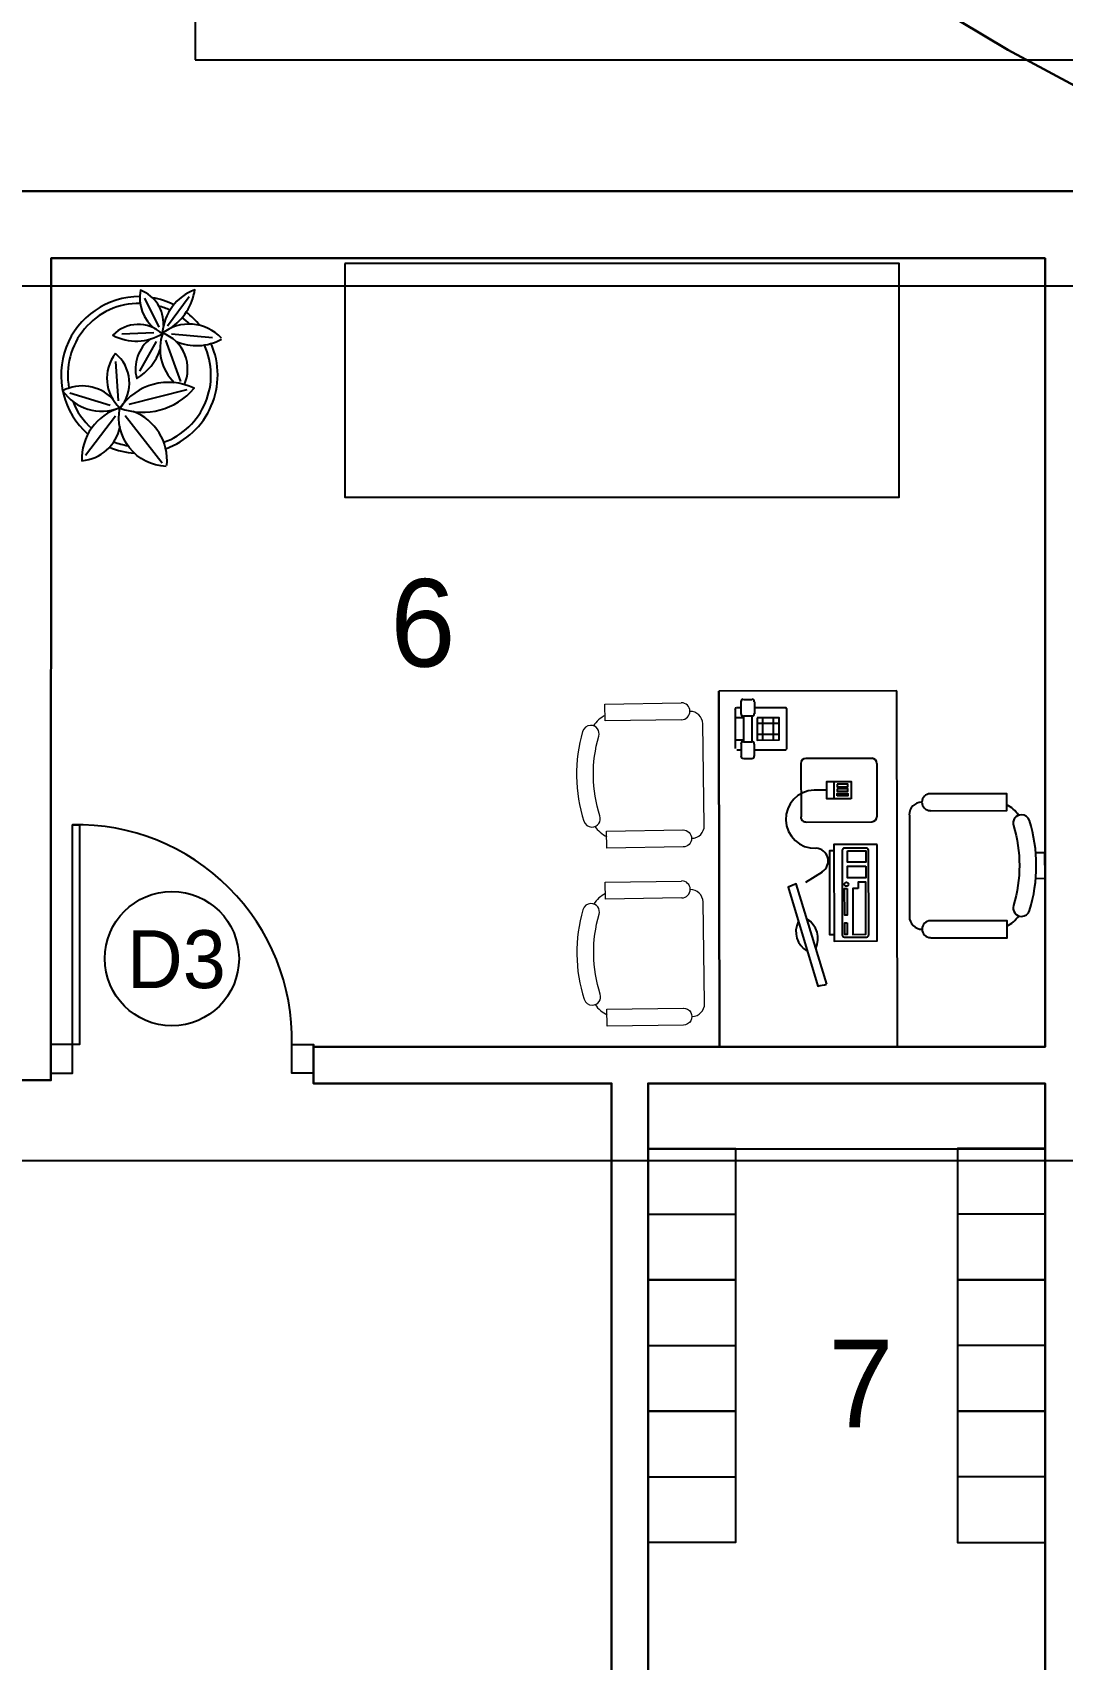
# Model space of a CAD drawing. Header units: millimetres. Extents: x 173236 to 801264, y -94969 to 615039.
# Drawn here: x 639729 to 643259, y 201001 to 206577 of the extents above; entities that cross this region are included whole.
import ezdxf
from ezdxf.enums import TextEntityAlignment as Align

# ---------------------------------------------------------------- set-up
doc = ezdxf.new("R2010")
doc.units = ezdxf.units.MM
doc.header["$MEASUREMENT"] = 0
doc.linetypes.add('DASHED', pattern=[0.75, 0.5, -0.25])
doc.layers.add('00-Def-points', color=7, linetype='Continuous', plot=False)
doc.layers.add('Boundary', color=6, linetype='Continuous', lineweight=30)
doc.layers.add('VOX-A-WALL-SECT', color=1, linetype='Continuous', lineweight=30)
for name, color, linetype in [('VOX-A-ANNO-DIMS', 160, 'Continuous'), ('VOX-A-ANNO-DRTAG', 183, 'Continuous'), ('VOX-A-ANNO-GRID-LINE', 254, 'Continuous'), ('VOX-A-ANNO-TEXT', 30, 'Continuous'), ('VOX-A-DOOR', 3, 'Continuous'), ('VOX-A-ELEV-1-NEAR', 130, 'Continuous'), ('VOX-A-FLOOR-HIDD', 9, 'Continuous'), ('VOX-A-FURN-LAYOUT', 93, 'Continuous')]:
    doc.layers.add(name, color=color, linetype=linetype)
doc.styles.add('2 mm Rotis Annotative', font='', dxfattribs={"height": 2})
doc.styles.add('3 mm Rotis Annotative', font='', dxfattribs={"height": 3})
doc.styles.get('2 mm Rotis Annotative').set_extended_font_data('Rotis Sans Serif')
doc.styles.get('3 mm Rotis Annotative').set_extended_font_data('Rotis Sans Serif')

# ---------------------------------------------------------------- blocks, each defined once
blk = doc.blocks.new('dd')
at = {"layer": 'VOX-A-ANNO-GRID-LINE', "transparency": 33554610}
for p, q in [((725773.9, 159771.3), (698032.9, 159771.3)), ((725680.4, 156772.6), (697939.5, 156772.6))]:
    blk.add_line(p, q, dxfattribs=at)
blk = doc.blocks.new('*U359')
blk.add_wipeout([(0, -125), (-915, -125), (-915, 25), (0, 25)])
at = {"layer": 'VOX-A-DOOR'}
for points in [[(-915, 0), (-840, 0), (-840, -100), (-915, -100)], [(0, 0), (-75, 0), (-75, -100), (0, -100)], [(-75, -100), (-75, -865), (-100, -865), (-100, -100)]]:
    blk.add_lwpolyline(points, close=True, dxfattribs=at)
blk.add_arc((-90.7, -115.7), 749.5, 178.8015, 271.1985, dxfattribs=at)
at = {"layer": 'VOX-A-WALL-SECT'}
for p, q in [((-915, -100), (-915, 0)), ((0, -100), (0, 0))]:
    blk.add_line(p, q, dxfattribs=at)
blk = doc.blocks.new('GF PLAN')
at = {"layer": 'VOX-A-FLOOR-HIDD', "linetype": 'DASHED'}
blk.add_lwpolyline([(750811.3, 176805.1), (750812.1, 186760.5), (755225.9, 186756.2), (755225.9, 185085.8), (758914.5, 185085.8), (758914.5, 184590.6)], dxfattribs=at)
at = {"layer": 'VOX-A-WALL-SECT'}
blk.add_lwpolyline([(758139.5, 181578), (756778.7, 181578)], dxfattribs=at)
at = {"xscale": 0.9836065496331988, "yscale": 0.9836065496331988, "zscale": 0.9836065496331988, "rotation": 180.0000000000281}
blk.add_blockref('*U359', (754731.4, 181613.3), dxfattribs=at)
at = {"layer": 'VOX-A-ANNO-DIMS'}
blk.add_line((754731, 182018.4), (754731.9, 182018.4), dxfattribs=at)
at = {"layer": 'VOX-A-WALL-SECT'}
blk.add_lwpolyline([(756653.7, 179364.5), (756653.7, 181578), (755631.4, 181578), (755631.4, 181703), (758139.5, 181703), (758139.5, 184405.8), (754732.1, 184405.8), (754731.4, 181588.7), (754606.4, 181588.7), (754607.1, 184405.8), (753962.5, 184405.8), (753963.2, 184635.8), (758264.5, 184635.8), (758264.5, 179364.5), (758139.5, 179364.5), (758139.5, 181578), (756778.7, 181578), (756778.7, 179364.5)], close=True, dxfattribs=at)
blk = doc.blocks.new('VOX-A-DOOR-TAG')
at = {"layer": 'VOX-A-ANNO-DRTAG'}
blk.add_circle((0, 0), 2.3, dxfattribs=at)
at = {"style": '2 mm Rotis Annotative', "flags": 1}
blk.add_attdef('DOORDIMENSION', (-9.696, -3.017), '', height=1.984, dxfattribs=at)
at = {"layer": 'VOX-A-ANNO-DRTAG', "style": '2 mm Rotis Annotative'}
blk.add_attdef('D1', text='', height=1.984, dxfattribs=at).set_placement((0.152, -0.017), align=Align.MIDDLE)
blk = doc.blocks.new('GF DOOR & WINDOW')
at = {"xscale": 100, "yscale": 100, "zscale": 100}
blk.add_blockref('VOX-A-DOOR-TAG', (755146.4, 182005.4), dxfattribs=at).add_auto_attribs({'D1': 'D3'})
blk = doc.blocks.new('2 pair shoes')
at = {"layer": 'VOX-A-FURN-LAYOUT', "lineweight": -3}
blk.add_line((1481206.6, 26377.9), (1481506.6, 26377.9), dxfattribs=at)
blk.add_lwpolyline([(1481206.6, 26602.9), (1481506.6, 26602.9), (1481506.6, 26152.9), (1481206.6, 26152.9)], close=True, dxfattribs=at)
blk = doc.blocks.new('table')
at = {"layer": 'VOX-A-FURN-LAYOUT', "lineweight": -3}
for p, q in [((1477843.7, 28804.1), (1477234.1, 28802.9)), ((1477235.6, 28025.1), (1477234.1, 28802.9)), ((1477234.1, 28802.9), (1477235.6, 28025.1)), ((1477846, 27585.3), (1477843.7, 28804.1)), ((1477236.1, 27740.7), (1477235.6, 28025.1)), ((1477235.6, 28025.1), (1477236.1, 27740.7)), ((1477236.4, 27585.3), (1477236.1, 27740.7)), ((1477236.1, 27740.7), (1477236.4, 27585.3))]:
    blk.add_line(p, q, dxfattribs=at)
for points in [[(1477318.7, 28774.8), (1477347.4, 28774.8)], [(1477289.6, 28739.8), (1477289.9, 28606.5)], [(1477310, 28745.6), (1477295.4, 28745.6)], [(1477310.1, 28725.2), (1477310, 28766)], [(1477356.2, 28766.1), (1477356.3, 28725.3)], [(1477463.7, 28745.9), (1477356.2, 28745.7)], [(1477466.8, 28603.9), (1477466.6, 28743)], [(1477318.8, 28711.1), (1477289.7, 28711)], [(1477440.9, 28692.1), (1477365.1, 28692)], [(1477384.3, 28635.4), (1477384.2, 28711.2)], [(1477421.8, 28635.5), (1477421.7, 28711.3)], [(1477319, 28635.3), (1477289.8, 28635.2)], [(1477310.3, 28621.1), (1477310.3, 28580.3)], [(1477356.5, 28580.4), (1477356.5, 28621.2)], [(1477440.9, 28654.7), (1477365.2, 28654.5)], [(1477310.3, 28600.7), (1477295.7, 28600.7)], [(1477319.1, 28571.6), (1477347.8, 28571.6)], [(1477463.9, 28601), (1477356.5, 28600.8)], [(1477515.2, 28554.5), (1477515.6, 28371.7)], [(1477759.2, 28572.4), (1477532.7, 28572)], [(1477776.7, 28372.1), (1477776.6, 28386.7), (1477776.3, 28554.9)], [(1477604.5, 28463.4), (1477561.2, 28463.4)], [(1477629.6, 28433.5), (1477629.4, 28493)], [(1477959.8, 28392.9), (1478221.3, 28393.4), (1478221.2, 28451.2), (1477959.7, 28450.8)], [(1477533.1, 28354.2), (1477759.6, 28354.6)], [(1477887.4, 28378.2), (1477888, 28029.7)], [(1478271.7, 28378.9), (1478271.7, 28378.9)], [(1477628.6, 28255.7), (1477612.8, 28255.7), (1477613.3, 27968.4), (1477629.2, 27968.4)], [(1477657.9, 27966.4), (1477657.4, 28257.4)], [(1477740.6, 28264.6), (1477664.4, 28264.5)], [(1477747.8, 27966.5), (1477747.3, 28257.6)], [(1478321.3, 28161.2), (1478352.1, 28161.3), (1478351.9, 28248.3), (1478321.1, 28248.2)], [(1477532.6, 28148.5), (1477589.2, 28183.6)], [(1477960.6, 27957.3), (1478222.1, 27957.8), (1478222, 28016.1), (1477960.5, 28015.6)], [(1477665, 27959.7), (1477741.2, 27959.8)]]:
    blk.add_lwpolyline(points, dxfattribs=at)
at = {"layer": 'VOX-A-FURN-LAYOUT', "lineweight": 5}
for points in [[(1477105, 28704.6), (1476843.8, 28701), (1476842.6, 28758.8), (1477104.3, 28762.7)], [(1477177.6, 28691.4), (1477182.4, 28342.8)], [(1477106.1, 28094.1), (1476844.9, 28090.4), (1476843.8, 28148.2), (1477105.4, 28152.1)], [(1477178.7, 28080.8), (1477183.5, 27732.3)]]:
    blk.add_lwpolyline(points, dxfattribs=at)
for points in [[(1476822.4, 28648.4, 0.50462), (1476794.1, 28685.6, 0.329239), (1476767.1, 28664.4, 0.150394), (1476771.1, 28357.2, 0.329239), (1476799.1, 28337.1, 0.50462), (1476826.3, 28375, -0.150394), (1476822.4, 28648.4)], [(1477111.2, 28327, -1), (1477111.4, 28269.1), (1476849.7, 28265.1), (1476849, 28323.2), (1477110, 28327.3)], [(1476823.5, 28037.9, 0.50462), (1476795.3, 28075, 0.329239), (1476768.2, 28053.8, 0.150394), (1476772.2, 27746.6, 0.329239), (1476800.2, 27726.5, 0.50462), (1476827.4, 27764.4, -0.150394), (1476823.5, 28037.9)], [(1477112.4, 27716.4, -1), (1477112.5, 27658.5), (1476850.8, 27654.6), (1476850.2, 27712.6), (1477111.1, 27716.7)]]:
    blk.add_lwpolyline(points, format="xyb", dxfattribs=at)
at = {"layer": 'VOX-A-FURN-LAYOUT', "lineweight": -3}
for points in [[(1477347.6, 28717), (1477318.8, 28716.9), (1477319, 28629.5), (1477347.7, 28629.5)], [(1477365.1, 28711.2), (1477365.2, 28635.4), (1477441, 28635.5), (1477440.8, 28711.3)], [(1477687.4, 28433.6), (1477604.6, 28433.5), (1477604.5, 28493), (1477687.3, 28493.1)], [(1477639.5, 28483.5), (1477639.5, 28475.2), (1477676.1, 28475.2), (1477676.1, 28483.6)], [(1477639.5, 28468.1), (1477639.5, 28460.2), (1477676.1, 28460.2), (1477676.1, 28468.1)], [(1477639.5, 28443.5), (1477639.5, 28451.8), (1477676.2, 28451.9), (1477676.2, 28443.6)], [(1477776.4, 28277.6), (1477628.6, 28277.3), (1477629.2, 27946.3), (1477777, 27946.6)], [(1477675.3, 28255.8), (1477737.7, 28255.9), (1477737.8, 28216.8), (1477675.3, 28216.6)], [(1477737.8, 28202.6), (1477737.9, 28163.5), (1477675.4, 28163.3), (1477675.4, 28202.5)], [(1477673.8, 28126.7), (1477674, 28034.7), (1477665.3, 28034.7), (1477665.1, 28126.7)], [(1477711.3, 28126.8), (1477693, 28126.7), (1477693.3, 27969.3), (1477738.3, 27969.4), (1477737.9, 28148.5), (1477711.3, 28148.4)], [(1477674.1, 28008.4), (1477674.1, 27969.3), (1477665.4, 27969.3), (1477665.3, 28008.4)]]:
    blk.add_lwpolyline(points, close=True, dxfattribs=at)
for points in [[(1478243.6, 28342, -0.150394), (1478243.8, 28068.4, 0.50462), (1478271.5, 28031, 0.329239), (1478299.1, 28051.5, 0.150394), (1478298.9, 28359.1, 0.329239), (1478270.9, 28379.1, 0.50462), (1478243.6, 28342)], [(1477604.1, 27798.9), (1477499.3, 28142.6), (1477471.1, 28131.3), (1477573.3, 27792.1, 0.002419), (1477603.1, 27798.2)]]:
    blk.add_lwpolyline(points, format="xyb", dxfattribs=at)
blk.add_circle((1477671.3, 28140.9), 6.87, dxfattribs=at)
for centre, radius, start, end in [((1477317.8, 28766.5), 8.54, 90.1155, 180.1155), ((1477346.6, 28766.6), 8.54, 0.1155, 90.1155), ((1477294.6, 28740.2), 5.62, 90.1155, 180.1155), ((1477317.9, 28725.7), 8.54, 180.1155, 270.1155), ((1477346.6, 28725.7), 8.54, 270.1155, 0.1155), ((1477462.8, 28743.4), 2.71, 0.1155, 90.1155), ((1477318.1, 28621.6), 8.54, 90.1155, 180.1155), ((1477346.8, 28621.6), 8.54, 0.1155, 90.1155), ((1477318.2, 28580.8), 8.54, 180.1155, 270.1155), ((1477346.9, 28580.8), 8.54, 270.1155, 0.1155), ((1477463, 28604.4), 2.71, 270.1155, 0.1155), ((1477531.8, 28554.9), 17.3, 90.1155, 180.1155), ((1477758.4, 28555.4), 17.3, 0.1155, 90.1155), ((1477563.4, 28363.9), 99.8, 91.8404, 271.8404), ((1477958.9, 28422.5), 28.9, 90.1155, 270.1155), ((1477929.8, 28378.7), 43.5, 90.1155, 180.1155), ((1478176.9, 28321.3), 101.4, 33.8106, 64.7371), ((1477532.2, 28372.1), 17.3, 180.1155, 270.1155), ((1477758.7, 28372.6), 17.3, 270.1155, 0.1155), ((1477565.3, 28221), 43.5, 301.844, 86.8196), ((1477663.6, 28257.9), 6.87, 90.1155, 180.1155), ((1477739.8, 28258), 6.87, 0.1155, 90.1155), ((1477575.8, 27978.7), 77.7, 154.0834, 239.601), ((1477496.3, 27954.4), 77.7, 334.1933, 59.7054), ((1477930.5, 28030.2), 43.5, 180.1155, 270.1155), ((1477959.7, 27986.9), 28.9, 90.1155, 270.1155), ((1478177.3, 28088.9), 101.4, 295.4884, 326.415), ((1477664.1, 27966.8), 6.87, 180.1155, 270.1155), ((1477740.3, 27966.9), 6.87, 270.1155, 0.1155)]:
    blk.add_arc(centre, radius, start, end, dxfattribs=at)
at = {"layer": 'VOX-A-FURN-LAYOUT', "lineweight": 5}
for centre, radius, start, end in [((1476889.3, 28628.7), 101.5, 116.1916, 147.1181), ((1477105.7, 28733.8), 29, 270.8132, 90.8132), ((1477135.2, 28690.1), 43.4, 0.8132, 90.8132), ((1476892.5, 28396.7), 101.5, 214.5083, 245.4348), ((1477140.5, 28341.9), 43.4, 270.8132, 0.8132), ((1476890.4, 28018.1), 101.5, 116.1916, 147.1181), ((1477106.8, 28123.3), 29, 270.8132, 90.8132), ((1477136.4, 28079.6), 43.4, 0.8132, 90.8132), ((1476893.6, 27786.1), 101.5, 214.5083, 245.4348), ((1477141.6, 27731.3), 43.4, 270.8132, 0.8132)]:
    blk.add_arc(centre, radius, start, end, dxfattribs=at)
blk = doc.blocks.new('PLANTER')
at = {"layer": 'VOX-A-FURN-LAYOUT'}
for points in [[(1472395.3, 26037.7, 0.32142), (1472317, 26158.4, 0.288488), (1472366.1, 26026.5)], [(1472418.1, 26027.4, 0.205074), (1472502.9, 26160.5, 0.287294), (1472391.1, 26012.2)], [(1472390.4, 26009.3, 0.405675), (1472221.3, 26004.5, 0.269705), (1472392.7, 26010.4)], [(1472350.5, 25991.8, 0.306071), (1472303.3, 25856.5, 0.183162), (1472383.8, 25955.4)], [(1472220.2, 25786.9, 0.32993), (1472049.6, 25814.3, 0.349392), (1472243.3, 25755.4, 0.009084), (1472240.8, 25760.2)], [(1472404.5, 25554.7, -0.459891), (1472245.4, 25755.5, 0.339338), (1472114.8, 25573.2)]]:
    blk.add_lwpolyline(points, format="xyb", dxfattribs=at)
for points in [[(1472379.9, 26032.3), (1472331, 26131.7)], [(1472409, 26036.9), (1472483.8, 26137)], [(1472362.4, 26012.7), (1472252.5, 26007.5)], [(1472402.4, 25987.8), (1472453.9, 25846.3)], [(1472422.8, 26009.5), (1472563.6, 25996.4)], [(1472370, 25983.1), (1472313.1, 25881.4)], [(1472230.6, 25913.8), (1472239.6, 25779.3)], [(1472073.8, 25806.9), (1472212.9, 25765.1)], [(1472475.2, 25817.6), (1472276.2, 25766.9)], [(1472128.3, 25593.8), (1472230.5, 25728.5)], [(1472390.7, 25566.4), (1472264.2, 25728.5)]]:
    blk.add_lwpolyline(points, dxfattribs=at)
blk.add_lwpolyline([(1472245.7, 25754.6, 0.316878), (1472499.9, 25822.6, 0.372065)], format="xyb", close=True, dxfattribs=at)
for centre, radius, start, end in [((1472312.6, 25868.2), 268.4, 89.6411, 228.9807), ((1472312.6, 25868.2), 245.5, 89.35, 190.5451), ((1472312.6, 25868.2), 268.4, 63.8452, 80.495), ((1472312.6, 25868.2), 245.5, 64.7736, 74.2438), ((1472483.3, 25891), 151.4, 42.8723, 128.2141), ((1472312.6, 25868.2), 245.5, 45.185, 53.3148), ((1472312.6, 25868.2), 268.4, 39.1315, 53.3368), ((1472446.2, 26131.2), 131.8, 241.2524, 245.1362), ((1472545.6, 25958.5), 162.2, 160.5414, 226.1133), ((1472305, 26193), 200.5, 294.6734, 296.7994), ((1472347, 25888.8), 131.1, 335.0401, 69.4031), ((1472507.9, 26146.3), 177.6, 247.0203, 298.9581), ((1472338.4, 25856.6), 137.2, 141.8097, 227.7228), ((1472147.8, 25840.8), 130.6, 318.8818, 50.6287), ((1472312.6, 25868.2), 245.5, 289.9329, 24.6845), ((1472312.6, 25868.2), 268.4, 289.6582, 23.6572), ((1472312.6, 25868.2), 245.5, 201.4819, 228.0963), ((1472228.6, 25575.3), 178.9, 354.494, 69.3439), ((1472103, 25719.6), 146, 274.9255, 348.7756), ((1472312.6, 25868.2), 268.4, 247.5202, 266.3562), ((1472312.6, 25868.2), 245.5, 249.0253, 260.8026)]:
    blk.add_arc(centre, radius, start, end, dxfattribs=at)
blk = doc.blocks.new('GF FURNITURE')
at = {"layer": 'VOX-A-FURN-LAYOUT', "lineweight": -3}
blk.add_line((642816.1, 202750.3), (644176.9, 202750.3), dxfattribs=at)
blk.add_lwpolyline([(641776.7, 205785), (641776.7, 204985), (643676.7, 204985), (643676.7, 205785)], close=True, dxfattribs=at)
at = {"layer": 'VOX-A-WALL-SECT'}
for name, p in [('PLANTER', (-831240.3, 179535.1)), ('table', (-834175.3, 175516.7)), ('2 pair shoes', (-838390.6, 176149.1)), ('2 pair shoes', (-838390.6, 175699.1)), ('2 pair shoes', (-838390.6, 175249.1))]:
    blk.add_blockref(name, p, dxfattribs=at)
at = {"layer": 'VOX-A-WALL-SECT', "xscale": -1}
for p in [(2125383.3, 176149.1), (2125383.3, 175699.1), (2125383.3, 175249.1)]:
    blk.add_blockref('2 pair shoes', p, dxfattribs=at)

msp = doc.modelspace()

# ---------------------------------------------------------------- linework, layer by layer
at = {"layer": 'Boundary'}
msp.add_lwpolyline([(646314.8, 205207.3), (644672.5, 205746.3), (643976.5, 206032.1), (643072, 206518.1), (640655.7, 207961.6), (638859.1, 209019.6), (637991.4, 209281.9), (636841.1, 209604.5), (635613.1, 209985.9), (635870, 206375.5), (635871.8, 197757.9), (635891, 193406.2), (638291.9, 193406.2), (641163.7, 193349.9), (644662.4, 193403.9), (645642.7, 193431.5), (647221.6, 193527.9)], dxfattribs=at)

# ---------------------------------------------------------------- block references
at = {"layer": 'VOX-A-ANNO-GRID-LINE'}
msp.add_blockref('dd', (-68075.9, 45936.7), dxfattribs=at)

# ---------------------------------------------------------------- next in the draw order: block references
at = {"layer": '00-Def-points'}
msp.add_blockref('GF PLAN', (-114939.7, 21397.3), dxfattribs=at)

# ---------------------------------------------------------------- next in the draw order: block references
msp.add_blockref('GF DOOR & WINDOW', (-114939.7, 21397.3), dxfattribs=at)
at = {"layer": 'VOX-A-ELEV-1-NEAR'}
msp.add_blockref('GF FURNITURE', (-977.1, 0), dxfattribs=at)

# ---------------------------------------------------------------- next in the draw order: texts
at = {"layer": 'VOX-A-ANNO-TEXT', "char_height": 300, "attachment_point": 1, "style": '3 mm Rotis Annotative'}
for s, insert in [('6', (640955.4, 204703.7)), ('7', (642457.3, 202096.7))]:
    msp.add_mtext_dynamic_manual_height_columns(s, width=8361.37, gutter_width=1000, heights=[0], dxfattribs=dict(at, insert=insert))

doc.saveas('drawing.dxf')
